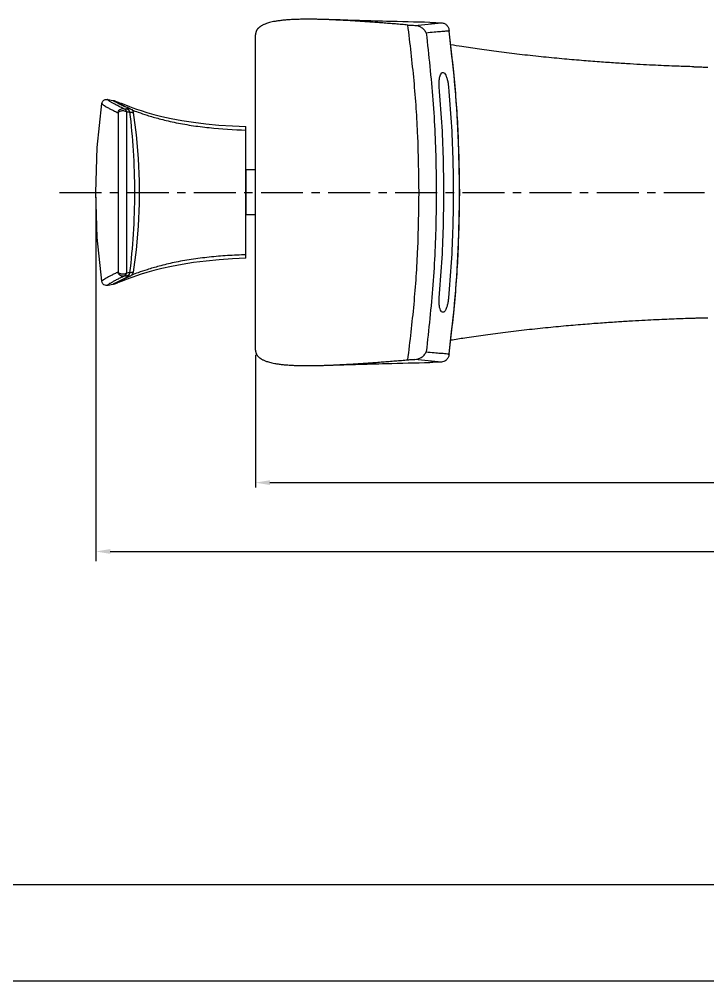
# Model space of a CAD drawing. Extents: x 16268 to 17109, y -53926 to -53326.
# Drawn here: x 16564.9 to 16708.5, y -53925.6 to -53725.2 of the extents above; entities that cross this region are included whole.
import ezdxf

# ---------------------------------------------------------------- set-up
doc = ezdxf.new("R2010")
doc.units = 0
doc.header["$LTSCALE"] = 7
doc.header["$MEASUREMENT"] = 0
doc.linetypes.add('CENTER', pattern=[2, 1.25, -0.25, 0.25, -0.25])
doc.layers.get('0').update_dxf_attribs({"color": 2, "linetype": 'CONTINUOUS'})
for name, color, linetype in [('08_ALL_FEATURES', 7, 'CONTINUOUS'), ('CL', 1, 'CENTER'), ('D', 2, 'CONTINUOUS'), ('DWG', 7, 'CONTINUOUS'), ('TXT', 4, 'CONTINUOUS')]:
    doc.layers.add(name, color=color, linetype=linetype)

# ---------------------------------------------------------------- blocks, each defined once
blk = doc.blocks.new('BORDER')
blk.add_line((0, 0), (1, 0))

msp = doc.modelspace()

# ---------------------------------------------------------------- linework, layer by layer
at = {"layer": '08_ALL_FEATURES', "color": 7, "linetype": 'Continuous'}
for p, q in [((16583.44, -53741.9), (16584.46, -53742.09)), ((16584.88, -53742.28), (16584.92, -53742.31)), ((16584.92, -53742.31), (16584.98, -53742.34)), ((16584.98, -53742.34), (16585.14, -53742.42)), ((16585.14, -53742.42), (16585.39, -53742.55)), ((16585.39, -53742.55), (16585.72, -53742.72)), ((16585.72, -53742.72), (16585.95, -53742.83)), ((16586.22, -53742.97), (16586.42, -53743.06)), ((16586.42, -53743.06), (16586.63, -53743.17)), ((16586.63, -53743.17), (16586.87, -53743.28)), ((16586.87, -53743.28), (16587.13, -53743.4)), ((16587.13, -53743.4), (16587.41, -53743.53)), ((16587.39, -53743.18), (16587.93, -53743.39)), ((16587.41, -53743.53), (16587.71, -53743.67)), ((16587.71, -53743.67), (16588, -53743.79)), ((16587.74, -53743.72), (16588, -53743.79)), ((16612.18, -53775), (16612.18, -53747.55)), ((16586.29, -53779.55), (16586.1, -53779.64)), ((16587.39, -53779.37), (16586.16, -53779.86)), ((16586.5, -53779.45), (16586.29, -53779.55)), ((16586.73, -53779.34), (16586.5, -53779.45)), ((16586.98, -53779.22), (16586.73, -53779.34)), ((16587.25, -53779.1), (16586.98, -53779.22)), ((16587.54, -53778.96), (16587.25, -53779.1)), ((16587.86, -53778.82), (16587.54, -53778.96)), ((16588, -53778.76), (16587.74, -53778.83)), ((16588, -53778.76), (16587.86, -53778.82)), ((16582.1, -53779.79), (16582.1, -53779.79)), ((16584.45, -53780.46), (16583.44, -53780.65)), ((16585.03, -53780.19), (16584.93, -53780.24)), ((16585.55, -53779.92), (16585.25, -53780.07)), ((16585.84, -53779.77), (16585.55, -53779.92)), ((16586.1, -53779.64), (16585.84, -53779.77))]:
    msp.add_line(p, q, dxfattribs=at)
for points in [[(16582.1, -53779.79), (16581.19, -53770.65), (16580.87, -53761.27), (16581.19, -53751.89), (16582.1, -53742.76)], [(16582.1, -53742.76), (16582.17, -53742.52), (16582.35, -53742.22), (16582.57, -53742.03), (16582.81, -53741.92), (16583.02, -53741.88), (16583.16, -53741.87), (16583.27, -53741.87), (16583.36, -53741.88), (16583.44, -53741.9)], [(16584.46, -53742.09), (16584.49, -53742.09), (16584.59, -53742.12), (16584.67, -53742.14), (16584.75, -53742.17), (16584.86, -53742.21), (16584.99, -53742.25)], [(16584.82, -53742.25), (16584.82, -53742.25), (16584.82, -53742.25), (16584.83, -53742.25), (16584.84, -53742.26), (16584.86, -53742.27), (16584.88, -53742.28)], [(16584.99, -53742.25), (16585.14, -53742.31), (16585.34, -53742.38), (16585.57, -53742.47), (16585.84, -53742.57), (16586.16, -53742.69), (16587.39, -53743.18)], [(16585.95, -53742.83), (16586.13, -53742.92), (16586.22, -53742.97)], [(16587.93, -53743.39), (16588.59, -53743.63), (16589.37, -53743.91), (16590.34, -53744.23), (16591.54, -53744.6), (16592.97, -53745), (16594.65, -53745.42), (16596.62, -53745.85), (16598.84, -53746.26), (16601.26, -53746.63), (16603.84, -53746.96), (16606.56, -53747.22), (16609.4, -53747.42), (16612.18, -53747.55)], [(16588, -53743.79), (16588.05, -53743.82), (16588.19, -53743.89), (16588.36, -53744.02), (16588.52, -53744.23), (16588.64, -53744.49), (16588.67, -53744.62)], [(16588.67, -53744.62), (16589.27, -53749.3), (16589.69, -53754.22), (16589.89, -53758.94), (16589.89, -53763.59), (16589.69, -53768.31), (16589.27, -53773.23), (16588.67, -53777.93)], [(16612.18, -53775), (16609.41, -53775.13), (16606.57, -53775.33), (16603.86, -53775.59), (16601.27, -53775.91), (16598.85, -53776.29), (16596.63, -53776.7), (16594.66, -53777.13), (16592.97, -53777.55), (16591.54, -53777.95), (16590.35, -53778.32), (16589.38, -53778.64), (16588.59, -53778.92)], [(16588.59, -53778.92), (16587.94, -53779.16), (16587.39, -53779.37)], [(16588.67, -53777.93), (16588.63, -53778.12), (16588.46, -53778.41), (16588.26, -53778.61), (16588.08, -53778.72), (16588, -53778.76)], [(16583.44, -53780.65), (16583.36, -53780.67), (16583.27, -53780.68), (16583.16, -53780.68), (16583.02, -53780.67), (16582.81, -53780.63), (16582.57, -53780.52), (16582.35, -53780.33), (16582.17, -53780.03), (16582.1, -53779.79)], [(16584.99, -53780.3), (16584.86, -53780.34), (16584.75, -53780.38), (16584.67, -53780.41), (16584.59, -53780.43), (16584.49, -53780.46), (16584.46, -53780.46)], [(16584.93, -53780.24), (16584.88, -53780.27), (16584.86, -53780.28), (16584.85, -53780.29), (16584.83, -53780.3), (16584.82, -53780.3), (16584.82, -53780.3), (16584.82, -53780.3)], [(16586.16, -53779.86), (16585.84, -53779.98), (16585.57, -53780.08), (16585.34, -53780.17), (16585.14, -53780.24), (16584.99, -53780.3)], [(16585.25, -53780.07), (16585.07, -53780.17), (16585.03, -53780.19)]]:
    msp.add_lwpolyline(points, dxfattribs=at)
for centre, radius, start, end in [((16589.1, -53700.12), 43.75, 266.7754, 267.5818), ((22548.78, -53761.28), 5961.52, 179.838471, 180.161533), ((16590.04, -53694.63), 49.91, 266.8367, 267.5767), ((16589.16, -53823.69), 45.01, 92.428, 93.2118), ((16589.99, -53827.07), 49.06, 92.4092, 93.162)]:
    msp.add_arc(centre, radius, start, end, dxfattribs=at)
for points, knots in [([(16582.1, -53742.76), (16582.1, -53742.76), (16582.1, -53742.78), (16582.13, -53742.81), (16582.18, -53742.85), (16582.27, -53742.91), (16582.38, -53742.99), (16582.52, -53743.08), (16582.74, -53743.22), (16583.08, -53743.42), (16583.56, -53743.69), (16584.13, -53743.99), (16584.79, -53744.33), (16585.26, -53744.56), (16585.52, -53744.68)], [0, 0, 0, 0, 0.004088, 0.009991, 0.028792, 0.056892, 0.091933, 0.13341, 0.181159, 0.295326, 0.433965, 0.597189, 0.785742, 1, 1, 1, 1]), ([(16586.64, -53743.8), (16586.35, -53743.66), (16585.81, -53743.4), (16585.16, -53743.07), (16584.71, -53742.83), (16584.42, -53742.67), (16584.17, -53742.53), (16583.94, -53742.39), (16583.74, -53742.27), (16583.57, -53742.16), (16583.46, -53742.08), (16583.38, -53742.02), (16583.33, -53741.99), (16583.3, -53741.96), (16583.28, -53741.93), (16583.27, -53741.91), (16583.28, -53741.89), (16583.3, -53741.89), (16583.34, -53741.88), (16583.39, -53741.89), (16583.42, -53741.89), (16583.44, -53741.9)], [0, 0, 0, 0, 0.239221, 0.44411, 0.533863, 0.61543, 0.688941, 0.754306, 0.81142, 0.860217, 0.900542, 0.917326, 0.931673, 0.942702, 0.950529, 0.955725, 0.959662, 0.965216, 0.97368, 0.985281, 1, 1, 1, 1]), ([(16584.46, -53742.09), (16584.45, -53742.09), (16584.43, -53742.08), (16584.45, -53742.1), (16584.46, -53742.11), (16584.5, -53742.13), (16584.55, -53742.16), (16584.62, -53742.2), (16584.72, -53742.26), (16584.84, -53742.32), (16584.92, -53742.36), (16584.96, -53742.38)], [0, 0, 0, 0, 0.029591, 0.055546, 0.084652, 0.124092, 0.232271, 0.376628, 0.554262, 0.762659, 1, 1, 1, 1]), ([(16584.96, -53742.38), (16585.32, -53742.57), (16586.24, -53743.04), (16587.17, -53743.47), (16587.74, -53743.72)], [0, 0, 0, 0, 0.397012, 1, 1, 1, 1]), ([(16585.52, -53744.68), (16585.53, -53744.55), (16585.62, -53744.3), (16585.88, -53743.98), (16586.25, -53743.81), (16586.51, -53743.79), (16586.64, -53743.8)], [0, 0, 0, 0, 0.243816, 0.502799, 0.759987, 1, 1, 1, 1]), ([(16587.29, -53744.47), (16587.17, -53744.39), (16586.93, -53744.31), (16586.59, -53744.27), (16586.28, -53744.28), (16586, -53744.33), (16585.73, -53744.44), (16585.56, -53744.58), (16585.52, -53744.68)], [0, 0, 0, 0, 0.225847, 0.378445, 0.540572, 0.694667, 0.82678, 1, 1, 1, 1]), ([(16585.52, -53744.68), (16585.53, -53747.33), (16585.54, -53752.86), (16585.54, -53761.27), (16585.54, -53769.69), (16585.53, -53775.22), (16585.52, -53777.87)], [0, 0, 0, 0, 0.239868, 0.499931, 0.76009, 1, 1, 1, 1]), ([(16586.64, -53743.8), (16586.71, -53743.82), (16586.86, -53743.87), (16587.05, -53744.02), (16587.2, -53744.22), (16587.26, -53744.38), (16587.29, -53744.47)], [0, 0, 0, 0, 0.233785, 0.476714, 0.732451, 1, 1, 1, 1]), ([(16587.74, -53743.72), (16587.76, -53743.73), (16587.78, -53743.74), (16587.81, -53743.76), (16587.82, -53743.77), (16587.82, -53743.79), (16587.82, -53743.8), (16587.8, -53743.81), (16587.77, -53743.82), (16587.74, -53743.83), (16587.68, -53743.83), (16587.58, -53743.84), (16587.43, -53743.84), (16587.32, -53743.84), (16587.25, -53743.83)], [0, 0, 0, 0, 0.092944, 0.125383, 0.148912, 0.166153, 0.184218, 0.210259, 0.247188, 0.296067, 0.357393, 0.518436, 0.732115, 1, 1, 1, 1]), ([(16587.25, -53743.83), (16587.33, -53743.85), (16587.48, -53743.9), (16587.75, -53744.1), (16587.88, -53744.33), (16587.93, -53744.5)], [0, 0, 0, 0, 0.237788, 0.483265, 1, 1, 1, 1]), ([(16587.93, -53744.5), (16588.24, -53747.18), (16588.76, -53752.76), (16589.04, -53761.27), (16588.76, -53769.78), (16588.24, -53775.37), (16587.93, -53778.05)], [0, 0, 0, 0, 0.240856, 0.499681, 0.758861, 1, 1, 1, 1]), ([(16587.93, -53744.5), (16587.99, -53744.51), (16588.1, -53744.52), (16588.25, -53744.54), (16588.37, -53744.56), (16588.48, -53744.58), (16588.56, -53744.59), (16588.62, -53744.6), (16588.65, -53744.61), (16588.67, -53744.62), (16588.67, -53744.62), (16588.67, -53744.62)], [0, 0, 0, 0, 0.231219, 0.432444, 0.603339, 0.743585, 0.852908, 0.931168, 0.979202, 0.992574, 1, 1, 1, 1]), ([(16588.37, -53744.05), (16588.82, -53744.22), (16589.88, -53744.62), (16591.78, -53745.26), (16593.74, -53745.82), (16595.62, -53746.3), (16597.84, -53746.8), (16600.82, -53747.33), (16605.81, -53747.96), (16609.62, -53748.2), (16612.18, -53748.28)], [0, 0, 0, 0, 0.058883, 0.140217, 0.247616, 0.310716, 0.379588, 0.528572, 0.684212, 1, 1, 1, 1]), ([(16612.18, -53774.27), (16610.9, -53774.32), (16608.34, -53774.43), (16604.53, -53774.75), (16600.81, -53775.22), (16597.32, -53775.84), (16594.26, -53776.58), (16591.76, -53777.3), (16589.86, -53777.94), (16588.8, -53778.34), (16588.36, -53778.51)], [0, 0, 0, 0, 0.15825, 0.315959, 0.47169, 0.620786, 0.752842, 0.860133, 0.941259, 1, 1, 1, 1]), ([(16585.52, -53777.87), (16585.26, -53777.99), (16584.79, -53778.22), (16584.13, -53778.56), (16583.56, -53778.86), (16583.08, -53779.13), (16582.74, -53779.33), (16582.52, -53779.47), (16582.38, -53779.56), (16582.27, -53779.64), (16582.18, -53779.7), (16582.13, -53779.74), (16582.1, -53779.78), (16582.1, -53779.79), (16582.1, -53779.79)], [0, 0, 0, 0, 0.214221, 0.402753, 0.565965, 0.7046, 0.818746, 0.866504, 0.907982, 0.943036, 0.971152, 0.989983, 0.9959, 1, 1, 1, 1]), ([(16583.44, -53780.65), (16583.42, -53780.66), (16583.39, -53780.66), (16583.34, -53780.67), (16583.3, -53780.67), (16583.28, -53780.66), (16583.27, -53780.64), (16583.28, -53780.62), (16583.3, -53780.59), (16583.33, -53780.56), (16583.38, -53780.53), (16583.43, -53780.49), (16583.5, -53780.44), (16583.6, -53780.38), (16583.74, -53780.28), (16583.94, -53780.16), (16584.17, -53780.03), (16584.42, -53779.88), (16584.71, -53779.72), (16585.16, -53779.48), (16585.81, -53779.15), (16586.35, -53778.89), (16586.64, -53778.75)], [0, 0, 0, 0, 0.014725, 0.026325, 0.034795, 0.040349, 0.044291, 0.04949, 0.057317, 0.068346, 0.082692, 0.099476, 0.11855, 0.139804, 0.188596, 0.245708, 0.311053, 0.384544, 0.466136, 0.5559, 0.760781, 1, 1, 1, 1]), ([(16587.74, -53778.83), (16587.15, -53779.09), (16586.19, -53779.53), (16585.26, -53780.01), (16584.89, -53780.2)], [0, 0, 0, 0, 0.608529, 1, 1, 1, 1]), ([(16586.64, -53778.75), (16586.51, -53778.77), (16586.24, -53778.75), (16585.88, -53778.57), (16585.62, -53778.26), (16585.53, -53778), (16585.52, -53777.87)], [0, 0, 0, 0, 0.247338, 0.496925, 0.74824, 1, 1, 1, 1]), ([(16585.52, -53777.87), (16585.54, -53777.92), (16585.62, -53778.03), (16585.8, -53778.14), (16586.02, -53778.22), (16586.37, -53778.29), (16586.74, -53778.28), (16587.08, -53778.19), (16587.22, -53778.12), (16587.29, -53778.08)], [0, 0, 0, 0, 0.087545, 0.194527, 0.320488, 0.460339, 0.74972, 0.883342, 1, 1, 1, 1]), ([(16587.29, -53778.08), (16587.26, -53778.17), (16587.2, -53778.33), (16587.05, -53778.53), (16586.86, -53778.68), (16586.71, -53778.73), (16586.64, -53778.75)], [0, 0, 0, 0, 0.267562, 0.523313, 0.766232, 1, 1, 1, 1]), ([(16587.93, -53778.05), (16587.88, -53778.22), (16587.75, -53778.45), (16587.48, -53778.65), (16587.33, -53778.7), (16587.25, -53778.72)], [0, 0, 0, 0, 0.516675, 0.762186, 1, 1, 1, 1]), ([(16587.25, -53778.72), (16587.32, -53778.72), (16587.43, -53778.71), (16587.58, -53778.71), (16587.68, -53778.72), (16587.74, -53778.73), (16587.77, -53778.73), (16587.8, -53778.74), (16587.82, -53778.75), (16587.82, -53778.76), (16587.82, -53778.78), (16587.81, -53778.79), (16587.78, -53778.81), (16587.76, -53778.82), (16587.74, -53778.83)], [0, 0, 0, 0, 0.267893, 0.481572, 0.642614, 0.70394, 0.752822, 0.789753, 0.815796, 0.833865, 0.851108, 0.874636, 0.907072, 1, 1, 1, 1]), ([(16588.67, -53777.93), (16588.67, -53777.93), (16588.67, -53777.93), (16588.65, -53777.94), (16588.62, -53777.95), (16588.56, -53777.96), (16588.48, -53777.97), (16588.37, -53777.99), (16588.25, -53778.01), (16588.1, -53778.03), (16587.99, -53778.04), (16587.93, -53778.05)], [0, 0, 0, 0, 0.007437, 0.020821, 0.068877, 0.147153, 0.256482, 0.396725, 0.56761, 0.768814, 1, 1, 1, 1]), ([(16584.89, -53780.2), (16584.85, -53780.22), (16584.78, -53780.26), (16584.68, -53780.32), (16584.6, -53780.36), (16584.54, -53780.4), (16584.5, -53780.42), (16584.48, -53780.43), (16584.46, -53780.44), (16584.45, -53780.45), (16584.44, -53780.46), (16584.44, -53780.47), (16584.45, -53780.47), (16584.45, -53780.47), (16584.46, -53780.46)], [0, 0, 0, 0, 0.238934, 0.448175, 0.625815, 0.769337, 0.827403, 0.875828, 0.91415, 0.941941, 0.958966, 0.966444, 0.977128, 1, 1, 1, 1])]:
    msp.add_open_spline(points, degree=3, knots=knots, dxfattribs=at)
at = {"layer": 'CL'}
msp.add_line((16573.32, -53761.28), (16707.82, -53761.28), dxfattribs=at)
at = {"layer": 'D'}
for p, q in [((16612.18, -53756.58), (16612.18, -53765.98)), ((16580.87, -53762.27), (16580.87, -53838.13)), ((16614.18, -53795.16), (16614.18, -53822.78)), ((16617.18, -53821.78), (16881.18, -53821.78)), ((16583.87, -53836.13), (16881.18, -53836.13))]:
    msp.add_line(p, q, dxfattribs=at)
for points in [[(16617.18, -53821.28), (16617.18, -53822.28), (16614.18, -53821.78)], [(16583.87, -53835.63), (16583.87, -53836.63), (16580.87, -53836.13)]]:
    msp.add_solid(points, dxfattribs=at)
at = {"layer": 'DWG'}
for p, q in [((16647.43, -53726.45), (16652.96, -53725.91)), ((16614.18, -53794.16), (16614.18, -53728.39)), ((16652.96, -53796.64), (16647.43, -53796.1))]:
    msp.add_line(p, q, dxfattribs=at)
at = {"layer": 'DWG', "ltscale": 0.6}
for p, q in [((16614.18, -53756.58), (16612.18, -53756.58)), ((16614.18, -53765.98), (16612.18, -53765.98))]:
    msp.add_line(p, q, dxfattribs=at)
at = {"layer": 'DWG'}
for points in [[(16628.57, -53725.23), (16627.8, -53725.21), (16626.93, -53725.19), (16626.02, -53725.17), (16625.07, -53725.17), (16624.08, -53725.18), (16623.04, -53725.2), (16621.96, -53725.24), (16620.9, -53725.31), (16619.9, -53725.39), (16619.02, -53725.5), (16618.27, -53725.62), (16617.64, -53725.74), (16617.11, -53725.87), (16616.67, -53726), (16616.31, -53726.12), (16616.01, -53726.24), (16615.76, -53726.35), (16615.54, -53726.46), (16615.36, -53726.57), (16615.19, -53726.67), (16615.05, -53726.78), (16614.93, -53726.88), (16614.82, -53726.98), (16614.72, -53727.08), (16614.62, -53727.18), (16614.54, -53727.28), (16614.47, -53727.39), (16614.41, -53727.49), (16614.35, -53727.6), (16614.3, -53727.71), (16614.26, -53727.82), (16614.23, -53727.93), (16614.21, -53728.04), (16614.19, -53728.16), (16614.18, -53728.27), (16614.18, -53728.39)], [(16650.53, -53725.83), (16641.47, -53725.61), (16628.57, -53725.23)], [(16645.95, -53726.38), (16645.29, -53726.33), (16644.64, -53726.27), (16643.99, -53726.22), (16643.33, -53726.16), (16642.68, -53726.11), (16642.02, -53726.06), (16641.36, -53726), (16640.7, -53725.95), (16640.03, -53725.9), (16639.36, -53725.85), (16638.69, -53725.8), (16638.02, -53725.75), (16637.34, -53725.71), (16636.66, -53725.66), (16635.97, -53725.61), (16635.28, -53725.57), (16634.59, -53725.52), (16633.88, -53725.48), (16633.17, -53725.44), (16632.45, -53725.4), (16631.72, -53725.36), (16630.98, -53725.33), (16630.22, -53725.29), (16629.44, -53725.26), (16628.64, -53725.23), (16628.57, -53725.23)], [(16645.95, -53726.38), (16646.31, -53726.41), (16646.81, -53726.43), (16647.43, -53726.45)], [(16648.27, -53761.28), (16648.01, -53749.55), (16647.23, -53737.96), (16645.95, -53726.38)], [(16647.43, -53726.45), (16648.07, -53726.56), (16648.73, -53726.86), (16649.33, -53727.37), (16649.78, -53728.04)], [(16650.53, -53725.83), (16652.96, -53725.91)], [(16652.96, -53725.91), (16653.28, -53725.96), (16653.58, -53726.07), (16653.83, -53726.23), (16654.06, -53726.44), (16654.25, -53726.69)], [(16654.25, -53726.69), (16654.4, -53726.97), (16654.5, -53727.29), (16654.52, -53727.42)], [(16654.52, -53727.42), (16654.54, -53727.63)], [(16654.55, -53727.63), (16654.52, -53727.42)], [(16653.91, -53727.68), (16653.81, -53727.69), (16652.77, -53727.77), (16651.43, -53727.89), (16649.78, -53728.04)], [(16649.78, -53728.04), (16651.15, -53742), (16651.8, -53756.17), (16651.85, -53761.28)], [(16654.25, -53727.65), (16653.91, -53727.68)], [(16654.54, -53727.63), (16654.25, -53727.65)], [(16656.73, -53761.28), (16656.46, -53749.39), (16655.69, -53738.11), (16654.54, -53727.63)], [(16656.75, -53761.28), (16656.48, -53749.64), (16655.65, -53737.6), (16654.55, -53727.63)], [(16705.59, -53735.08), (16703.91, -53735.03), (16702.01, -53734.96), (16699.9, -53734.88), (16697.58, -53734.78), (16695.05, -53734.65), (16692.29, -53734.5), (16689.26, -53734.31), (16685.89, -53734.07), (16682.16, -53733.78), (16678.07, -53733.42), (16673.71, -53732.99), (16669.24, -53732.5), (16664.91, -53731.97), (16660.88, -53731.43), (16657.18, -53730.88), (16654.9, -53730.51)], [(16705.59, -53735.08), (16706.55, -53735.11), (16707.51, -53735.13), (16708.48, -53735.16)], [(16652.49, -53739.28), (16652.46, -53738.45), (16652.51, -53737.65), (16652.66, -53736.98), (16652.87, -53736.52), (16653.13, -53736.29), (16653.23, -53736.28)], [(16653.23, -53736.28), (16653.41, -53736.33), (16653.69, -53736.61), (16653.95, -53737.11), (16654.16, -53737.76), (16654.32, -53738.5), (16654.41, -53739.28)], [(16653.45, -53761.28), (16653.35, -53753.99), (16653.03, -53746.65), (16652.49, -53739.28)], [(16654.41, -53739.28), (16654.97, -53746.66), (16655.3, -53754), (16655.4, -53761.28)], [(16645.95, -53796.17), (16647.23, -53784.59), (16648.01, -53773), (16648.27, -53761.28)], [(16651.85, -53761.28), (16651.8, -53766.38), (16651.15, -53780.55), (16649.78, -53794.51)], [(16652.49, -53783.28), (16653.03, -53775.9), (16653.35, -53768.56), (16653.45, -53761.28)], [(16655.4, -53761.28), (16655.3, -53768.55), (16654.97, -53775.89), (16654.41, -53783.28)], [(16654.54, -53794.92), (16655.69, -53784.44), (16656.46, -53773.16), (16656.73, -53761.28)], [(16654.55, -53794.92), (16655.65, -53784.96), (16656.48, -53772.91), (16656.75, -53761.28)], [(16653.23, -53786.27), (16653.13, -53786.26), (16652.87, -53786.03), (16652.65, -53785.57), (16652.51, -53784.9), (16652.46, -53784.1), (16652.49, -53783.28)], [(16654.41, -53783.28), (16654.32, -53784.04), (16654.16, -53784.79), (16653.94, -53785.45), (16653.69, -53785.94), (16653.41, -53786.22), (16653.23, -53786.27)], [(16654.9, -53792.04), (16657.79, -53791.58), (16661.61, -53791.02), (16665.76, -53790.47), (16670.17, -53789.94), (16674.66, -53789.46), (16678.94, -53789.05), (16682.92, -53788.71), (16686.55, -53788.43), (16689.83, -53788.21), (16692.77, -53788.03), (16695.41, -53787.88), (16697.79, -53787.76), (16699.95, -53787.67), (16701.94, -53787.59), (16703.8, -53787.52), (16705.59, -53787.47)], [(16705.59, -53787.47), (16706.55, -53787.44), (16707.51, -53787.42), (16708.48, -53787.39)], [(16614.18, -53794.16), (16614.18, -53794.28), (16614.19, -53794.39), (16614.21, -53794.51), (16614.23, -53794.62), (16614.27, -53794.73), (16614.3, -53794.84), (16614.35, -53794.95), (16614.41, -53795.06), (16614.47, -53795.17), (16614.55, -53795.27), (16614.63, -53795.38), (16614.72, -53795.48), (16614.82, -53795.58), (16614.93, -53795.68), (16615.06, -53795.78), (16615.2, -53795.88), (16615.36, -53795.98), (16615.55, -53796.09), (16615.76, -53796.2), (16616.02, -53796.31), (16616.32, -53796.43), (16616.67, -53796.55), (16617.09, -53796.67), (16617.59, -53796.8), (16618.18, -53796.92), (16618.87, -53797.03), (16619.7, -53797.14), (16620.66, -53797.23), (16621.72, -53797.3), (16622.81, -53797.35), (16623.88, -53797.37), (16624.91, -53797.38), (16625.9, -53797.38), (16626.84, -53797.37), (16627.73, -53797.35), (16628.57, -53797.32)], [(16647.43, -53796.1), (16648.07, -53795.99), (16648.73, -53795.68), (16649.33, -53795.18), (16649.78, -53794.51)], [(16649.78, -53794.51), (16651.43, -53794.66), (16652.77, -53794.78), (16653.81, -53794.86), (16653.91, -53794.87)], [(16653.91, -53794.87), (16654.54, -53794.92)], [(16654.5, -53795.26), (16654.4, -53795.58), (16654.25, -53795.86)], [(16654.52, -53795.13), (16654.5, -53795.26)], [(16654.54, -53794.92), (16654.52, -53795.13)], [(16654.52, -53795.13), (16654.55, -53794.92)], [(16628.57, -53797.32), (16629.37, -53797.29), (16630.15, -53797.26), (16630.92, -53797.23), (16631.66, -53797.19), (16632.4, -53797.15), (16633.12, -53797.11), (16633.83, -53797.07), (16634.54, -53797.03), (16635.24, -53796.99), (16635.93, -53796.94), (16636.62, -53796.9), (16637.31, -53796.85), (16637.99, -53796.8), (16638.66, -53796.75), (16639.34, -53796.7), (16640.01, -53796.65), (16640.68, -53796.6), (16641.34, -53796.55), (16642, -53796.49), (16642.67, -53796.44), (16643.32, -53796.39), (16643.98, -53796.33), (16644.64, -53796.28), (16645.29, -53796.22), (16645.95, -53796.17)], [(16628.57, -53797.32), (16641.47, -53796.94), (16650.53, -53796.72)], [(16645.95, -53796.17), (16646.34, -53796.14), (16646.85, -53796.12), (16647.43, -53796.1)], [(16652.96, -53796.64), (16650.53, -53796.72)], [(16654.25, -53795.86), (16653.88, -53796.29), (16653.43, -53796.55), (16652.96, -53796.64)]]:
    msp.add_spline(points, degree=3, dxfattribs=at)
at = {"layer": 'TXT'}
msp.add_line((17079.19, -53905.62), (16293.19, -53905.62), dxfattribs=at)

# ---------------------------------------------------------------- block references
at = {"xscale": 841, "yscale": 594, "zscale": 841}
msp.add_blockref('BORDER', (16268.19, -53925.62), dxfattribs=at)

doc.saveas('drawing.dxf')
